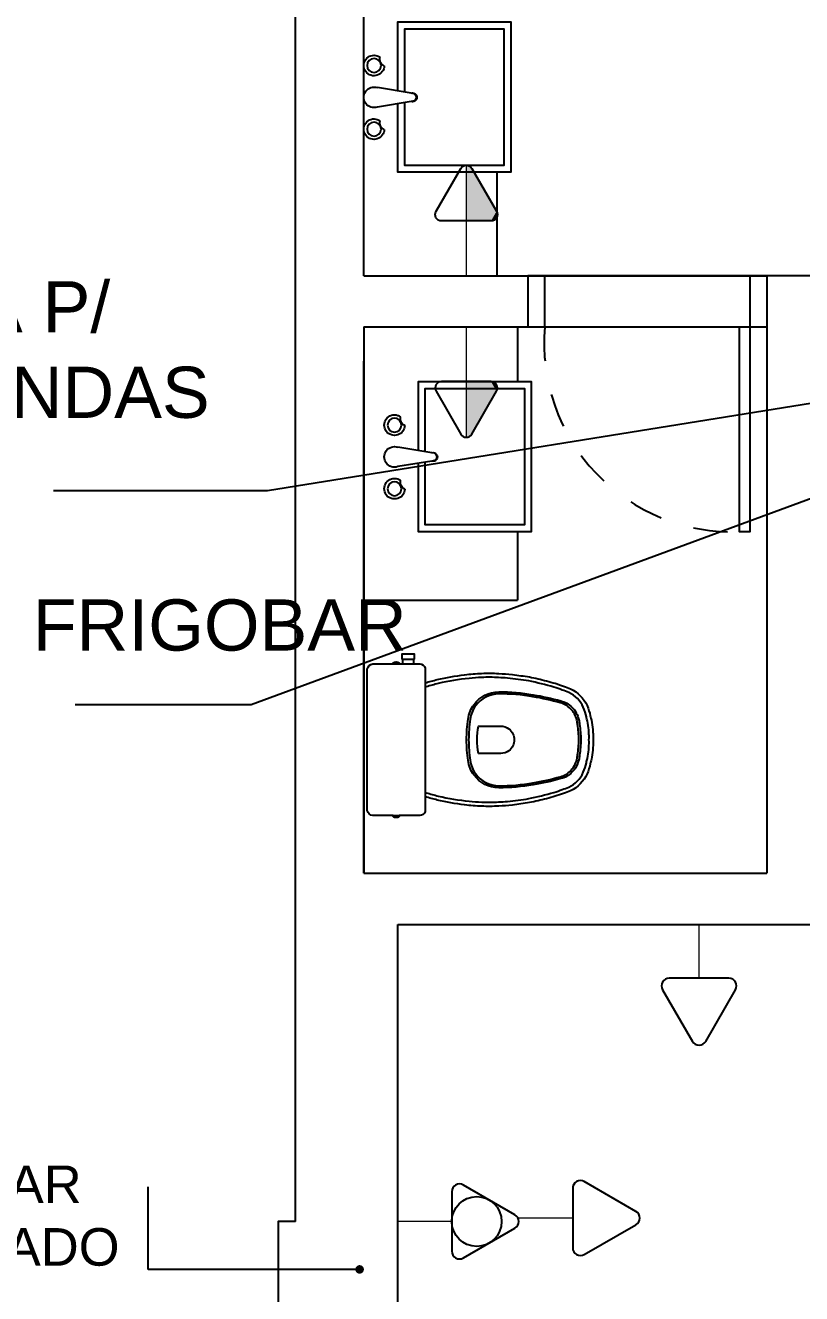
# Model space of a CAD drawing. Header units: millimetres. Extents: x 7034 to 7235, y -465 to -380.
# Drawn here: x 7106.579 to 7108.85, y -412.035 to -408.32 of the extents above; entities that cross this region are included whole.
import ezdxf

# ---------------------------------------------------------------- set-up
doc = ezdxf.new("R2010")
doc.units = ezdxf.units.MM
doc.header["$LTSCALE"] = 0.005
doc.linetypes.add('CONTINUO', pattern=[0])
doc.linetypes.add('DASHED', pattern=[19.05, 12.7, -6.35])
doc.layers.get('0').update_dxf_attribs({"linetype": 'CONTINUO'})
for name, color, linetype in [('0-COTAS', 12, 'Continuous'), ('0-TOMADAS', 12, 'Continuous'), ('252', 252, 'Continuous'), ('ARQ-TEXTO', 3, 'Continuous'), ('ARQ_ALVENARIA', 6, 'Continuous'), ('ARQ_ESQUADRIA', 5, 'Continuous'), ('ARQ_JANELAALTA', 150, 'DASHED'), ('ARQ_MOBILIARIO 1', 8, 'Continuous'), ('ARQ_MOBILIARIO 2', 252, 'Continuous'), ('ARQ_SOLEIRA', 250, 'CONTINUO'), ('ARQ_TXT_AMBIENTE', 3, 'Continuous')]:
    doc.layers.add(name, color=color, linetype=linetype)
doc.styles.add('50', font='ARIALN.TTF', dxfattribs={"height": 0.1})
doc.styles.get("Standard").update_dxf_attribs({"font": 'arial.ttf'})
doc.dimstyles.new('50', dxfattribs={"dimscale": 0, "dimtxt": 0.1, "dimasz": 0.025, "dimexe": 0.05, "dimexo": 0.05, "dimgap": 0.01, "dimtad": 1, "dimdec": 0, "dimlfac": 100, "dimzin": 0, "dimdsep": 46, "dimtxsty": '50', "dimblk": 'DOT', "dimcen": 0.02, "dimclrd": 1, "dimclre": 1, "dimclrt": 7, "dimadec": 0, "dimazin": 0, "dimtfac": 1, "dimtdec": 0, "dimtofl": 0, "dimtmove": 2, "dimatfit": 2, "dimldrblk": 'DOT', "dimfxl": 0.05, "dimtolj": 1, "dimtzin": 0, "dimlwd": -1, "dimarcsym": 0})

# ---------------------------------------------------------------- blocks, each defined once
blk = doc.blocks.new('cbtorb2')
at = {"layer": '252'}
for p, q in [((-0.01, -0.0904), (-0.0237, -0.0081)), ((0.01, -0.0904), (0.0237, -0.0081)), ((-0.0088, -0.0975), (-0.01, -0.0904)), ((0.0088, -0.0975), (0.01, -0.0904))]:
    blk.add_line(p, q, dxfattribs=at)
for centre in [(-0.0774, 0), (0.0774, 0)]:
    blk.add_circle(centre, 0.017, dxfattribs=at)
for centre, radius, start, end in [((-0.0774, 0), 0.025, 341.1513, 198.8487), ((0, 0), 0.025, 341.1513, 198.8487), ((0.0774, 0), 0.025, 341.1513, 198.8487), ((-0.0774, 0), 0.025, 198.8487, 216.2316), ((-0.0927, -0.0318), 0.0177, 22.7472, 105.6562), ((-0.0774, 0), 0.025, 272.1718, 341.1513), ((0.0774, 0), 0.025, 198.8487, 216.2316), ((0.062, -0.0318), 0.0177, 22.7472, 105.6562), ((0.0774, 0), 0.025, 272.1718, 341.1513), ((0, -0.0938), 0.0106, 161.2845, 18.7155), ((0, -0.0922), 0.0103, 210.8046, 329.1954)]:
    blk.add_arc(centre, radius, start, end, dxfattribs=at)
blk = doc.blocks.new('Baci01p')
for points in [[(0.17, 0), (0.17, 0.205, 0.059373), (0.1695, 0.2098, 0.333509), (0.154, 0.222), (0.1355, 0.222), (0.1045, 0.222), (0.094, 0.222), (0.094, 0.2248, 0.252251), (0.0939, 0.2251, 0.160103), (0.085, 0.228, 0.160103), (0.0761, 0.2251, 0.252251), (0.076, 0.2248), (0.076, 0.222), (0.017, 0.222, 0.327853), (0.0003, 0.2069, 0.087637), (0, 0.2038), (0, 0), (0, -0.2038, 0.087637), (0.0003, -0.2069, 0.327853), (0.017, -0.222), (0.076, -0.222), (0.076, -0.2248, 0.252251), (0.0761, -0.2251, 0.160103), (0.085, -0.228, 0.160103), (0.0939, -0.2251, 0.252251), (0.094, -0.2248), (0.094, -0.222), (0.1045, -0.222), (0.1045, -0.236), (0.102, -0.236), (0.102, -0.252), (0.12, -0.252), (0.138, -0.252), (0.138, -0.236), (0.1355, -0.236), (0.1355, -0.222), (0.154, -0.222, 0.333509), (0.1695, -0.2098, 0.059373), (0.17, -0.205)], [(0.291, 0, 0.041331), (0.2956, -0.0608, 0.129345), (0.3127, -0.1036, 0.234638), (0.385, -0.1405, 0.044666), (0.486, -0.1319, 0.031515), (0.5665, -0.1138, 0.151063), (0.5993, -0.0952, 0.148094), (0.6192, -0.0588, 0.031073), (0.6214, -0.0451, 0.035055), (0.6255, 0, 0.035055), (0.6214, 0.0451, 0.031073), (0.6192, 0.0588, 0.148094), (0.5993, 0.0952, 0.151063), (0.5665, 0.1138, 0.031515), (0.486, 0.1319, 0.044666), (0.385, 0.1405, 0.234638), (0.3127, 0.1036, 0.129345), (0.2956, 0.0608, 0.041331)], [(0.297, 0, -0.041434), (0.3015, 0.06, -0.129651), (0.3175, 0.1, -0.234583), (0.385, 0.1345, -0.044678), (0.485, 0.126, -0.031614), (0.565, 0.108, -0.152477), (0.595, 0.091, -0.148725), (0.6134, 0.0575, -0.031624), (0.6155, 0.0444, -0.035113), (0.6195, 0, -0.035113), (0.6155, -0.0444, -0.031624), (0.6134, -0.0575, -0.148725), (0.595, -0.091, -0.152477), (0.565, -0.108, -0.031614), (0.485, -0.126, -0.044678), (0.385, -0.1345, -0.234583), (0.3175, -0.1, -0.129651), (0.3015, -0.06, -0.041434)], [(0.391, -0.04, 0.164444), (0.415, -0.032, 0.245936), (0.43, 0, 0.245936), (0.415, 0.032, 0.164444), (0.391, 0.04), (0.326, 0.04, 0.108885), (0.326, -0.04)]]:
    blk.add_lwpolyline(points, format="xyb", close=True)
for points in [[(0.093, 0.2245), (0.085, 0.2245), (0.077, 0.2245)], [(0.076, 0.222), (0.094, 0.222)], [(0.076, -0.222), (0.094, -0.222)], [(0.1045, -0.222), (0.1355, -0.222)], [(0.093, -0.2245), (0.085, -0.2245), (0.077, -0.2245)], [(0.1045, -0.236), (0.12, -0.236), (0.1355, -0.236)]]:
    blk.add_lwpolyline(points)
for points in [[(0.17, -0.167, -0.003882), (0.205, -0.1765, 0.024258), (0.285, -0.1905, 0.02486), (0.335, -0.1945, 0.033324), (0.385, -0.194, 0.02486), (0.425, -0.191, 0.012268), (0.475, -0.184, 0.015806), (0.525, -0.1725, 0.026699), (0.575, -0.157, 0.021919), (0.595, -0.1495, 0.174675), (0.6435, -0.1, 0.045452), (0.653, -0.07, 0.022856), (0.6562, -0.0571, 0.041289), (0.6602, -0.0304, 0.052091), (0.6606, -0.0228, 0.04333), (0.661, 0, 0.04333), (0.6606, 0.0228, 0.052091), (0.6602, 0.0304, 0.041289), (0.6562, 0.0571, 0.022856), (0.653, 0.07, 0.045452), (0.6435, 0.1, 0.174675), (0.595, 0.1495, 0.021919), (0.575, 0.157, 0.026699), (0.525, 0.1725, 0.015806), (0.475, 0.184, 0.012268), (0.425, 0.191, 0.02486), (0.385, 0.194, 0.033324), (0.335, 0.1945, 0.02486), (0.285, 0.1905, 0.024258), (0.205, 0.1765, -0.003882), (0.17, 0.167)], [(0.1731, 0.1554, 0.003849), (0.2079, 0.1649, -0.027799), (0.2984, 0.18, -0.018883), (0.3355, 0.1825, -0.033646), (0.3844, 0.182, -0.016781), (0.4106, 0.1805, -0.015438), (0.4729, 0.1722, -0.023716), (0.5465, 0.154, -0.013571), (0.5711, 0.1457, -0.02186), (0.59, 0.1386, -0.173345), (0.6325, 0.0952, -0.045814), (0.6414, 0.067, -0.024058), (0.6444, 0.0546, -0.042614), (0.6482, 0.029, -0.066108), (0.6485, 0.0226, -0.047154), (0.649, 0, -0.047154), (0.6485, -0.0226, -0.066108), (0.6482, -0.029, -0.042614), (0.6444, -0.0546, -0.024058), (0.6414, -0.067, -0.045814), (0.6325, -0.0952, -0.173345), (0.59, -0.1386, -0.02186), (0.5711, -0.1457, -0.013571), (0.5465, -0.154, -0.023716), (0.4729, -0.1722, -0.015438), (0.4106, -0.1805, -0.016781), (0.3844, -0.182, -0.033646), (0.3355, -0.1825, -0.018883), (0.2984, -0.18, -0.027799), (0.2079, -0.1649, 0.003849), (0.1731, -0.1554)]]:
    blk.add_lwpolyline(points, format="xyb")
blk = doc.blocks.new('TOMADA-H115')
blk.add_lwpolyline([(-0.066, 0.1461), (0.066, 0.1461, 0.57735), (0.0807, 0.1717), (0.0148, 0.2859, 0.57735), (-0.0148, 0.2859), (-0.0807, 0.1717, 0.57735)], format="xyb", close=True)
blk.add_lwpolyline([(-0.066, 0.1461), (0.066, 0.1461, 0.57735), (0.0807, 0.1717), (0.0148, 0.2859, 0.57735), (-0.0148, 0.2859), (-0.0807, 0.1717, 0.57735)], format="xyb", close=True)
at = {"const_width": 0.00374}
blk.add_lwpolyline([(0, 0.2945), (0, 0)], dxfattribs=at)
for points in [[(-0.066, 0.1461), (-0.0807, 0.1717), (0, 0.1461), (0, 0.2945)], [(-0.0807, 0.1717), (0, 0.2945), (-0.0148, 0.2859)], [(-0.081, 0.1552), (-0.0807, 0.1717), (-0.083, 0.1641)], [(-0.083, 0.1641), (-0.0807, 0.1717), (-0.0822, 0.1683)], [(-0.066, 0.1461), (-0.0807, 0.1717), (-0.081, 0.1552)], [(-0.081, 0.1552), (-0.083, 0.1641), (-0.0827, 0.1597)], [(-0.081, 0.1552), (-0.066, 0.1461), (-0.0742, 0.1482)], [(-0.081, 0.1552), (-0.0742, 0.1482), (-0.0782, 0.1513)], [(-0.0742, 0.1482), (-0.066, 0.1461), (-0.0702, 0.1466)]]:
    blk.add_solid(points)
blk = doc.blocks.new('TOMADA-H30')
blk.add_lwpolyline([(-0.1082, 0.1955), (0.1082, 0.1955, 0.57735), (0.1324, 0.2375), (0.0242, 0.4248, 0.57735), (-0.0242, 0.4248), (-0.1324, 0.2375, 0.57735)], format="xyb", close=True)
at = {"const_width": 0.005}
blk.add_lwpolyline([(0, 0.1955), (0, 0)], dxfattribs=at)
blk = doc.blocks.new('2541982')
at = {"layer": '0-TOMADAS', "xscale": 0.6451236243583418, "yscale": 0.6451236243583418, "zscale": 0.6451236243583418, "rotation": 270}
blk.add_blockref('TOMADA-H30', (3218.8519, 1440.9676), dxfattribs=at)
blk = doc.blocks.new('_DOT')
at = {"color": 0, "linetype": 'ByBlock'}
blk.add_line((-0.5, 0), (-1, 0), dxfattribs=at)
at = {"color": 0, "linetype": 'ByBlock', "const_width": 0.5}
blk.add_lwpolyline([(-0.25, 0, 1), (0.25, 0, 1)], format="xyb", close=True, dxfattribs=at)
blk = doc.blocks.new('DOT')
at = {"layer": 'ARQ-TEXTO', "color": 0, "linetype": 'ByBlock'}
blk.add_line((-0.5, 0), (-1, 0), dxfattribs=at)
at = {"layer": 'ARQ-TEXTO', "color": 0, "linetype": 'ByBlock', "const_width": 0.5}
blk.add_lwpolyline([(-0.25, 0, 1), (0.25, 0, 1)], format="xyb", close=True, dxfattribs=at)

msp = doc.modelspace()

# ---------------------------------------------------------------- linework, layer by layer
at = {"layer": '0-TOMADAS'}
msp.add_circle((7107.8995, -411.8232), 0.0729, dxfattribs=at)
at = {"layer": '252'}
for points in [[(7107.669, -408.5125), (7107.669, -408.3101), (7107.999, -408.3101), (7107.999, -408.7501), (7107.669, -408.7501), (7107.669, -408.5494)], [(7107.689, -408.5158), (7107.689, -408.3301), (7107.979, -408.3301), (7107.979, -408.7301), (7107.689, -408.7301), (7107.689, -408.5461)], [(7107.729, -409.5656), (7107.729, -409.3632), (7108.059, -409.3632), (7108.059, -409.8032), (7107.729, -409.8032), (7107.729, -409.6025)], [(7107.749, -409.5689), (7107.749, -409.3832), (7108.039, -409.3832), (7108.039, -409.7832), (7107.749, -409.7832), (7107.749, -409.5992)]]:
    msp.add_lwpolyline(points, dxfattribs=at)
at = {"layer": 'ARQ_ALVENARIA'}
for p, q in [((7107.369, -411.8232), (7107.369, -406.2632)), ((7107.569, -409.0532), (7107.569, -406.2632)), ((7107.569, -409.0532), (7108.049, -409.0532)), ((7107.569, -409.0532), (7108.049, -409.0532)), ((7108.049, -409.0532), (7108.049, -409.2032)), ((7108.749, -409.0532), (7108.749, -410.8032)), ((7108.899, -409.0532), (7108.749, -409.0532)), ((7108.899, -409.0532), (7108.749, -409.0532)), ((7107.569, -409.2032), (7107.569, -410.8032)), ((7107.569, -409.2032), (7108.049, -409.2032)), ((7107.569, -410.8032), (7107.569, -409.3032)), ((7107.569, -410.8032), (7108.749, -410.8032)), ((7107.669, -410.9532), (7108.899, -410.9532))]:
    msp.add_line(p, q, dxfattribs=at)
msp.add_lwpolyline([(7107.369, -411.8232), (7107.319, -411.8232), (7107.319, -412.7132), (7107.669, -412.7132), (7107.669, -411.8232), (7107.669, -410.9532)], dxfattribs=at)
at = {"layer": 'ARQ_ESQUADRIA'}
for p, q in [((7108.049, -409.0532), (7108.099, -409.0532)), ((7108.699, -409.0532), (7108.699, -409.2032)), ((7108.699, -409.0532), (7108.749, -409.0532)), ((7108.049, -409.2032), (7108.099, -409.2032)), ((7108.699, -409.2032), (7108.749, -409.2032))]:
    msp.add_line(p, q, dxfattribs=at)
for points in [[(7108.099, -409.2032), (7108.099, -409.0532)], [(7108.699, -409.2032), (7108.699, -409.8032), (7108.669, -409.8032), (7108.669, -409.2032), (7108.699, -409.2032)]]:
    msp.add_lwpolyline(points, dxfattribs=at)
at = {"layer": 'ARQ_JANELAALTA'}
msp.add_arc((7108.649, -409.2514), 0.5521, 174.9889, 272.0735, dxfattribs=at)
at = {"layer": 'ARQ_MOBILIARIO 1', "linetype": 'Continuous'}
for p, q in [((7107.959, -409.0532), (7107.959, -408.7501)), ((7108.019, -409.2032), (7108.019, -409.3632)), ((7108.019, -409.8032), (7108.019, -410.0032)), ((7107.569, -410.0032), (7108.019, -410.0032))]:
    msp.add_line(p, q, dxfattribs=at)
at = {"layer": 'ARQ_MOBILIARIO 2'}
msp.add_line((7108.749, -409.0532), (7108.049, -409.0532), dxfattribs=at)
at = {"layer": 'ARQ_SOLEIRA'}
for p, q in [((7108.049, -409.0532), (7108.749, -409.0532)), ((7108.049, -409.2032), (7108.749, -409.2032))]:
    msp.add_line(p, q, dxfattribs=at)

# ---------------------------------------------------------------- block references
at = {"xscale": 1.249890158726032, "yscale": 1.249890158726032, "zscale": 1.249890158726032}
for p, rotation in [((5307.499, 3612.2581), 269.9999999998979), ((3084.8115, -2212.8644), 359.9999999998978), ((3084.4577, -2212.8744), 359.9999999998651)]:
    msp.add_blockref('2541982', p, dxfattribs=dict(at, rotation=rotation))
at = {"layer": '0-TOMADAS', "xscale": -1.097539416742506, "yscale": 1.097539416742506, "zscale": 1.097539416742506}
msp.add_blockref('TOMADA-H115', (7107.869, -409.0532), dxfattribs=at)
at = {"layer": '0-TOMADAS', "xscale": 1.097539416742506, "yscale": 1.097539416742506, "zscale": 1.097539416742506, "rotation": 180}
msp.add_blockref('TOMADA-H115', (7107.869, -409.2032), dxfattribs=at)
at = {"layer": '252', "xscale": -1.203670021924481, "yscale": 1.203670021924481, "zscale": 1.203670021924481, "rotation": 90}
for p in [(7107.599, -408.5309), (7107.659, -409.584)]:
    msp.add_blockref('cbtorb2', p, dxfattribs=at)
at = {"layer": 'ARQ_MOBILIARIO 1', "linetype": 'Continuous', "xscale": -1, "rotation": 180}
msp.add_blockref('Baci01p', (7107.579, -410.4125), dxfattribs=at)

# ---------------------------------------------------------------- texts
at = {"layer": 'ARQ_TXT_AMBIENTE', "attachment_point": 1}
for s, width, gutter_width, heights, insert, char_height in [('TOMADA P/ MICROONDAS', 1.641751, 0, [0.4801], (7105.6747, -409.0696), 0.15), ('TOMADA P/ FRIGOBAR', 2.231689, 0, [1.1935], (7105.3899, -410.0013), 0.15), ('TOMADA P/ AR CONDICIONADO', 2.114112, 12.5, [0], (7105.6422, -411.6593), 0.11)]:
    msp.add_mtext_dynamic_manual_height_columns(s, width=width, gutter_width=gutter_width, heights=heights, dxfattribs=dict(at, insert=insert, char_height=char_height))

# ---------------------------------------------------------------- leaders
at = {"layer": '0-COTAS'}
for points in [[(7109.3572, -409.3505), (7107.287, -409.6837), (7106.6613, -409.6837)], [(7108.964, -409.6744), (7107.2398, -410.31), (7106.724, -410.31)], [(7109.1533, -410.787), (7109.1171, -413.9395), (7108.5709, -413.9395)], [(7107.5569, -411.9636), (7106.9383, -411.9636), (7106.9383, -411.7219)]]:
    msp.add_leader(points, dimstyle='50', override={"dimscale": 1, "dimtad": 0, "dimldrblk": 'DOT'}, dxfattribs=at)

doc.saveas('drawing.dxf')
